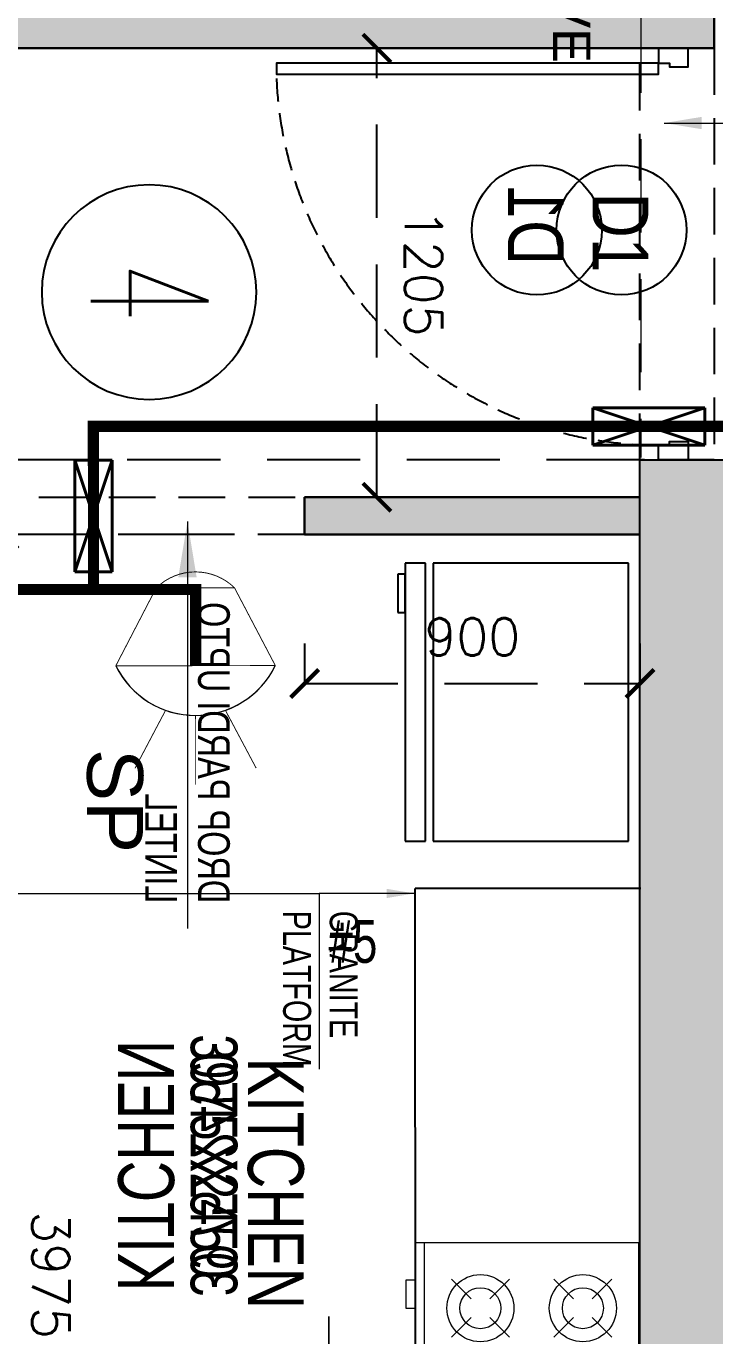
# Model space of a CAD drawing. Header units: millimetres. Extents: x -414464 to 1686, y -90036 to 108605.
# Drawn here: x -114063 to -112215, y -69575 to -66061 of the extents above; entities that cross this region are included whole.
import ezdxf
from ezdxf.enums import TextEntityAlignment as Align

# ---------------------------------------------------------------- set-up
doc = ezdxf.new("R2010")
doc.units = ezdxf.units.MM
doc.header["$LTSCALE"] = 1000
doc.header["$MEASUREMENT"] = 0
for name, pattern in [('$1$AUDIT_D_120904163729-0', [0]), ('$36$HIDDEN', [0.375, 0.25, -0.125]), ('2BHK-A - FRONT$1$AUDIT_D_120904163729-0', [0]), ('2BHK-A - FRONT$1$HIDDEN', [0.375, 0.25, -0.125]), ('AUDIT_D_120904163729-0', [0]), ('T8(T9 IS SIMILAR) - DIMENSION & TEXTING$1$( Hidden )', [0.375, 0.25, -0.125]), ('T8(T9 IS SIMILAR) - DIMENSION & TEXTING$1$AUDIT_D_120904163729-0', [0]), ('T8(T9 IS SIMILAR) - DIMENSION & TEXTING$1$CENTER2', [1.125, 0.75, -0.125, 0.125, -0.125]), ('T8(T9 IS SIMILAR) - DIMENSION & TEXTING$1$HIDDEN', [0.375, 0.25, -0.125]), ('T8(T9 IS SIMILAR)$1$$0$HIDDEN', [0.375, 0.25, -0.125]), ('T8(T9 IS SIMILAR)$1$HIDDEN', [0.375, 0.25, -0.125]), ('T8_PROFILE SECTIONS$0$HIDDEN', [0.375, 0.25, -0.125]), ('T8_PROFILE SECTIONS$0$PHANTOM2', [1.25, 0.625, -0.125, 0.125, -0.125, 0.125, -0.125])]:
    doc.linetypes.add(name, pattern=pattern)
doc.layers.get('0').update_dxf_attribs({"linetype": 'AUDIT_D_120904163729-0'})
for name, color, linetype in [('$0$A-HATCH -160', 251, '$1$AUDIT_D_120904163729-0'), ('$21$A-DIMENSIONS', 2, '$36$HIDDEN'), ('2BHK-A - FRONT$1$A-DOOR-FULL', 2, 'Continuous'), ('2BHK-A - FRONT$1$A-HATCH -160', 251, '2BHK-A - FRONT$1$AUDIT_D_120904163729-0'), ('2BHK-A - FRONT$1$a-KIT FIX', 251, 'Continuous'), ('2BHK-A - FRONT$1$a-window-no', 125, 'Continuous'), ('2BHK-A - FRONT$1$CUT-OUT', 49, 'Continuous'), ('a-rcc', 3, 'Continuous'), ('T8 - TYPICAL FLOOR CORE$1$A-FLAT NOS.', 7, 'Continuous'), ('T8 - TYPICAL FLOOR CORE$1$A-RSP DOOR NO', 4, 'Continuous'), ('T8(T9 IS SIMILAR) - DIMENSION & TEXTING$1$A-DIMENSIONS', 2, 'T8(T9 IS SIMILAR) - DIMENSION & TEXTING$1$HIDDEN'), ('T8(T9 IS SIMILAR) - DIMENSION & TEXTING$1$A-FIRE FIGHTING', 7, 'T8(T9 IS SIMILAR) - DIMENSION & TEXTING$1$AUDIT_D_120904163729-0'), ('T8(T9 IS SIMILAR) - DIMENSION & TEXTING$1$a-window-no', 125, 'Continuous'), ('T8(T9 IS SIMILAR)$1$$6$a-beam 2', 50, 'Continuous'), ('T8(T9 IS SIMILAR)$1$S-BEAM', 20, 'T8(T9 IS SIMILAR)$1$$0$HIDDEN'), ('T8_PROFILE SECTIONS$0$A-PROFILE SECTIONS', 81, 'T8_PROFILE SECTIONS$0$PHANTOM2'), ('T8_REFUGE COLUMNS$1$A-RCC COLS', 3, 'Continuous'), ('T8_TYPICAL COLUMNS$1$A-RCC COLS', 3, 'Continuous')]:
    doc.layers.add(name, color=color, linetype=linetype)
for name, color, linetype, lineweight in [('2BHK-A - FRONT$1$a-Text', 4, 'Continuous', 0), ('2BHK-A - FRONT$1$a-TEXT -R SIZE', 4, 'Continuous', 0), ('2BHK-A - FRONT$1$a-TOI-fixtures', 251, 'Continuous', 0), ('2BHK-A - FRONT$1$A-WALL- 160', 6, 'Continuous', 30), ('2BHK-A - FRONT$1$R0-18-10-2014-T1-1st Podium Floor Plan$0$Text', 2, 'Continuous', 0), ('T8(T9 IS SIMILAR) - DIMENSION & TEXTING$1$a-Text', 4, 'Continuous', 0), ('T8(T9 IS SIMILAR) - DIMENSION & TEXTING$1$a-TEXT -R SIZE', 4, 'Continuous', 0), ('T8(T9 IS SIMILAR) - DIMENSION & TEXTING$1$R0-18-10-2014-T1-1st Podium Floor Plan$0$Text', 2, 'Continuous', 0), ('T8(T9 IS SIMILAR) - DIMENSION & TEXTING$1$U-IPD-WS-FIRE', 1, 'Continuous', 40), ('T8(T9 IS SIMILAR) - DIMENSION & TEXTING$1$U-IPD-WS-SP', 1, 'Continuous', 5), ('T8(T9 IS SIMILAR) - DIMENSION & TEXTING$1$U-IPD-WS-TEXT', 7, 'Continuous', 0), ('T8(T9 IS SIMILAR)$1$D&W', 8, 'Continuous', 25), ('T8(T9 IS SIMILAR)$1$SCPL BEAM', 191, 'T8(T9 IS SIMILAR)$1$$0$HIDDEN', 13)]:
    doc.layers.add(name, color=color, linetype=linetype, lineweight=lineweight)
doc.layers.add('T8(T9 IS SIMILAR) - DIMENSION & TEXTING$1$U-IPD-SP-SLEV-100', color=7, linetype='T8(T9 IS SIMILAR) - DIMENSION & TEXTING$1$CENTER2', lineweight=40, true_color=0xdc3709)
doc.layers.add('T8_REFUGE COLUMNS$1$COL-HATCH', color=7, linetype='Continuous', lineweight=25, true_color=0xa3a3a3)
doc.styles.add('2BHK-A - FRONT$1$ARIAL ARROW', font='swisscl.ttf')
doc.styles.add('2BHK-A - FRONT$1$LODHA STANDERD', font='sanss___.ttf')
doc.styles.add('2BHK-A - FRONT$1$Tahoma', font='tahoma.ttf')
doc.styles.add('T8 - TYPICAL FLOOR CORE$1$DIM150', font='SIMPLEX.shx', dxfattribs={"width": 0.6})
doc.styles.add('T8(T9 IS SIMILAR) - DIMENSION & TEXTING$1$arial', font='sanss___.ttf')
doc.styles.add('T8(T9 IS SIMILAR) - DIMENSION & TEXTING$1$ARIAL ARROW', font='swisscl.ttf')
doc.styles.add('T8(T9 IS SIMILAR) - DIMENSION & TEXTING$1$LODHA STANDERD', font='sanss___.ttf')
doc.styles.add('T8(T9 IS SIMILAR) - DIMENSION & TEXTING$1$Romans 1', font='romans.shx', dxfattribs={"height": 100})
doc.styles.add('T8(T9 IS SIMILAR) - DIMENSION & TEXTING$1$Tahoma', font='tahoma.ttf')
doc.dimstyles.new('2BHK-A - FRONT$1$SAMATA STD', dxfattribs={"dimtxt": 100, "dimasz": 50, "dimexe": 50, "dimexo": 50, "dimgap": 10, "dimtad": 0, "dimdec": 0, "dimrnd": 5, "dimzin": 0, "dimdsep": 46, "dimtxsty": '2BHK-A - FRONT$1$Tahoma', "dimblk": '2BHK-A - FRONT$1$_Origin2', "dimcen": -50, "dimdle": 50, "dimclrd": 7, "dimclre": 7, "dimclrt": 7, "dimadec": 0, "dimazin": 0, "dimtfac": 1, "dimtdec": 0, "dimtmove": 1, "dimatfit": 3, "dimfxl": 150, "dimtfill": 1, "dimtolj": 1, "dimtzin": 0, "dimlwd": -1, "dimlwe": -1, "dimarcsym": 0})
doc.dimstyles.new('T8(T9 IS SIMILAR) - DIMENSION & TEXTING$1$ALPINE S', dxfattribs={"dimscale": 0, "dimtxt": 100, "dimasz": 75, "dimexe": 0, "dimexo": 0, "dimgap": 75, "dimtad": 1, "dimdec": 0, "dimzin": 0, "dimdsep": 46, "dimtxsty": 'T8(T9 IS SIMILAR) - DIMENSION & TEXTING$1$Romans 1', "dimblk": 'T8(T9 IS SIMILAR) - DIMENSION & TEXTING$1$_ArchTick', "dimcen": 0.09, "dimclrd": 256, "dimclre": 256, "dimclrt": 7, "dimadec": 0, "dimazin": 0, "dimtfac": 1, "dimtdec": 0, "dimtofl": 0, "dimtmove": 1, "dimatfit": 0, "dimldrblk": 'T8(T9 IS SIMILAR) - DIMENSION & TEXTING$1$_Open90', "dimfxl": 1, "dimtolj": 1, "dimtzin": 0, "dimarcsym": 0})
doc.dimstyles.new('T8(T9 IS SIMILAR) - DIMENSION & TEXTING$1$SAMATA STD', dxfattribs={"dimtxt": 100, "dimasz": 50, "dimexe": 50, "dimexo": 50, "dimgap": 10, "dimtad": 0, "dimdec": 0, "dimrnd": 5, "dimzin": 0, "dimdsep": 46, "dimtxsty": 'T8(T9 IS SIMILAR) - DIMENSION & TEXTING$1$Tahoma', "dimblk": 'T8(T9 IS SIMILAR) - DIMENSION & TEXTING$1$_Origin2', "dimcen": -50, "dimdle": 50, "dimclrd": 7, "dimclre": 7, "dimclrt": 7, "dimadec": 0, "dimazin": 0, "dimtfac": 1, "dimtdec": 0, "dimtmove": 1, "dimatfit": 3, "dimfxl": 150, "dimtfill": 1, "dimtolj": 1, "dimtzin": 0, "dimlwd": -1, "dimlwe": -1, "dimarcsym": 0})

# ---------------------------------------------------------------- blocks, each defined once
blk = doc.blocks.new('T8_REFUGE COLUMNS')
at = {"layer": 'T8_REFUGE COLUMNS$1$COL-HATCH', "linetype": 'ByBlock'}
h = blk.add_hatch(color=256, dxfattribs=at)
h.dxf.hatch_style = 1
h.paths.add_polyline_path([(1212742.1, -5719224.9), (1207452.1, -5719224.9), (1207452.1, -5718974.9), (1212742.1, -5718974.9)])
at = {"layer": 'T8_REFUGE COLUMNS$1$A-RCC COLS', "linetype": 'ByBlock'}
blk.add_lwpolyline([(1212742.1, -5719224.9), (1207452.1, -5719224.9), (1207452.1, -5718974.9), (1212742.1, -5718974.9)], close=True, dxfattribs=at)
blk = doc.blocks.new('T8_TYPICAL COLUMNS')
at = {"layer": 'T8_TYPICAL COLUMNS$1$A-RCC COLS', "linetype": 'ByBlock'}
blk.add_blockref('T8_REFUGE COLUMNS', (0, 0), dxfattribs=at)
blk = doc.blocks.new('*U2795')
for points in [[(-40, 0), (0, 0), (0, 30), (10, 30), (10, 80), (-40, 80)], [(1065, 0), (1025, 0), (1025, 30), (1015, 30), (1015, 80), (1065, 80)], [(0, 0), (0, -1025), (30, -1025), (30, 0)]]:
    blk.add_lwpolyline(points, close=True)
at = {"color": 0, "linetype": 'ByBlock', "ltscale": 0.25}
blk.add_arc((-1.5, 0.6), 1026.5, 272.373, 359.9653, dxfattribs=at)
blk = doc.blocks.new('2BHK-A - FRONT$1$WINDOW TAG')
at = {"layer": '2BHK-A - FRONT$1$a-window-no'}
blk.add_circle((0, 0), 174.1, dxfattribs=at)
at = {"layer": '2BHK-A - FRONT$1$a-window-no', "style": '2BHK-A - FRONT$1$LODHA STANDERD'}
blk.add_attdef('WINDOW', text='', height=150, dxfattribs=at).set_placement((11.3, 2.8), align=Align.MIDDLE_CENTER)
blk = doc.blocks.new('2BHK-A - FRONT$1$RANGE-flat-1')
at = {"layer": '2BHK-A - FRONT$1$a-TOI-fixtures'}
for p, q in [((-575, -600), (-575, 0)), ((-600, -100), (-625, -100)), ((-625, -100), (-625, -175)), ((-450, -150), (-502.8, -97.2)), ((-400, -150), (-347.2, -97.2)), ((-175, -150), (-227.8, -97.2)), ((-125, -150), (-72.2, -97.2)), ((-625, -175), (-600, -175)), ((-450, -200), (-502.8, -252.8)), ((-400, -200), (-347.2, -252.8)), ((-175, -200), (-227.8, -252.8)), ((-125, -200), (-72.2, -252.8)), ((-450, -400), (-502.8, -347.2)), ((-400, -400), (-347.2, -347.2)), ((-175, -400), (-227.8, -347.2)), ((-125, -400), (-72.2, -347.2)), ((-625, -425), (-600, -425)), ((-625, -500), (-625, -425)), ((-450, -450), (-502.8, -502.8)), ((-400, -450), (-347.2, -502.8)), ((-175, -450), (-227.8, -502.8)), ((-125, -450), (-72.2, -502.8)), ((-600, -500), (-625, -500))]:
    blk.add_line(p, q, dxfattribs=at)
blk.add_lwpolyline([(-600, -600), (0, -600), (0, 0), (-600, 0)], close=True, dxfattribs=at)
for centre, radius in [((-425, -175), 90), ((-150, -175), 90), ((-425, -175), 55), ((-150, -175), 55), ((-425, -425), 90), ((-150, -425), 90), ((-425, -425), 55), ((-150, -425), 55)]:
    blk.add_circle(centre, radius, dxfattribs=at)
blk = doc.blocks.new('2BHK-A - FRONT$1$_Origin2')
at = {"color": 0, "linetype": 'ByBlock', "lineweight": -2}
blk.add_line((-0.5, 0), (-1, 0), dxfattribs=at)
for radius in [0.5, 0.25]:
    blk.add_circle((0, 0), radius, dxfattribs=at)
blk = doc.blocks.new('T8 - TYPICAL FLOOR CORE$1$Door-Tag')
at = {"layer": 'T8 - TYPICAL FLOOR CORE$1$A-RSP DOOR NO'}
blk.add_circle((0, 0.0009), 0.16, dxfattribs=at)
at = {"layer": 'T8 - TYPICAL FLOOR CORE$1$A-RSP DOOR NO', "style": 'T8 - TYPICAL FLOOR CORE$1$DIM150', "width": 0.6}
blk.add_attdef('DOOR-NO', text='', height=0.16, dxfattribs=at).set_placement((258.6178, 64.0008), align=Align.MIDDLE_CENTER)
blk = doc.blocks.new('T8 - TYPICAL FLOOR CORE')
at = {"layer": 'T8 - TYPICAL FLOOR CORE$1$A-FLAT NOS.'}
ref = blk.add_blockref('T8 - TYPICAL FLOOR CORE$1$Door-Tag', (1207001.9, -5720540.1), dxfattribs=dict(at, xscale=-1800, yscale=1800, zscale=1800, rotation=180))
ref.add_attrib('DOOR-NO', '4', dxfattribs={"layer": 'T8 - TYPICAL FLOOR CORE$1$A-RSP DOOR NO', "height": 315, "style": 'T8 - TYPICAL FLOOR CORE$1$DIM150', "width": 0.6}).set_placement((1207001.9, -5720540.1), align=Align.MIDDLE_CENTER)
blk = doc.blocks.new('T8(T9 IS SIMILAR) - DIMENSION & TEXTING$1$WINDOW TAG')
at = {"layer": 'T8(T9 IS SIMILAR) - DIMENSION & TEXTING$1$a-window-no'}
blk.add_circle((0, 0), 174.1, dxfattribs=at)
at = {"layer": 'T8(T9 IS SIMILAR) - DIMENSION & TEXTING$1$a-window-no', "style": 'T8(T9 IS SIMILAR) - DIMENSION & TEXTING$1$LODHA STANDERD'}
blk.add_attdef('WINDOW', text='', height=150, dxfattribs=at).set_placement((11.3, 2.8), align=Align.MIDDLE_CENTER)
blk = doc.blocks.new('T8(T9 IS SIMILAR) - DIMENSION & TEXTING$1$_ArchTick')
at = {"color": 0, "linetype": 'ByBlock', "const_width": 0.15}
blk.add_lwpolyline([(-0.5, -0.5), (0.5, 0.5)], dxfattribs=at)
blk = doc.blocks.new('*D1586')
at = {"layer": 'T8(T9 IS SIMILAR) - DIMENSION & TEXTING$1$A-DIMENSIONS', "linetype": 'T8(T9 IS SIMILAR) - DIMENSION & TEXTING$1$HIDDEN', "lineweight": -2, "transparency": 16777216}
for p, q in [((1206347.3, -5719999.3), (1206347.3, -5719930.4)), ((1207552.3, -5719999.3), (1207552.3, -5719930.4))]:
    blk.add_line(p, q, dxfattribs=at)
at = {"layer": 'T8(T9 IS SIMILAR) - DIMENSION & TEXTING$1$A-DIMENSIONS', "lineweight": -2, "transparency": 16777216}
blk.add_line((1207552.3, -5719930.4), (1206347.3, -5719930.4), dxfattribs=at)
at = {"layer": 'T8(T9 IS SIMILAR) - DIMENSION & TEXTING$1$A-DIMENSIONS', "linetype": 'ByBlock', "lineweight": -2, "transparency": 16777216, "xscale": 75, "yscale": 75, "zscale": 75, "rotation": 180}
blk.add_blockref('T8(T9 IS SIMILAR) - DIMENSION & TEXTING$1$_ArchTick', (1206347.3, -5719930.4), dxfattribs=at)
at = {"layer": 'T8(T9 IS SIMILAR) - DIMENSION & TEXTING$1$A-DIMENSIONS', "linetype": 'ByBlock', "lineweight": -2, "transparency": 16777216, "xscale": 75, "yscale": 75, "zscale": 75}
blk.add_blockref('T8(T9 IS SIMILAR) - DIMENSION & TEXTING$1$_ArchTick', (1207552.3, -5719930.4), dxfattribs=at)
at = {"layer": 'T8(T9 IS SIMILAR) - DIMENSION & TEXTING$1$A-DIMENSIONS', "color": 7, "linetype": 'ByBlock', "transparency": 16777216, "insert": (1206949.8, -5719805.4), "char_height": 100, "attachment_point": 5, "style": 'T8(T9 IS SIMILAR) - DIMENSION & TEXTING$1$Romans 1'}
blk.add_mtext('\\A1;1205', dxfattribs=at)
blk = doc.blocks.new('T8(T9 IS SIMILAR) - DIMENSION & TEXTING$1$_Open90')
at = {"color": 0, "linetype": 'ByBlock', "lineweight": -2}
for p, q in [((-0.5, 0.5), (0, 0)), ((0, 0), (-1, 0)), ((0, 0), (-0.5, -0.5))]:
    blk.add_line(p, q, dxfattribs=at)
blk = doc.blocks.new('*D1587')
at = {"layer": 'T8(T9 IS SIMILAR) - DIMENSION & TEXTING$1$A-DIMENSIONS', "linetype": 'T8(T9 IS SIMILAR) - DIMENSION & TEXTING$1$HIDDEN', "lineweight": -2, "transparency": 16777216}
for p, q in [((1207944.3, -5719224.4), (1208052, -5719224.4)), ((1207944.3, -5720124.3), (1208052, -5720124.3))]:
    blk.add_line(p, q, dxfattribs=at)
at = {"layer": 'T8(T9 IS SIMILAR) - DIMENSION & TEXTING$1$A-DIMENSIONS', "lineweight": -2, "transparency": 16777216}
blk.add_line((1208052, -5720124.3), (1208052, -5719224.4), dxfattribs=at)
at = {"layer": 'T8(T9 IS SIMILAR) - DIMENSION & TEXTING$1$A-DIMENSIONS', "linetype": 'ByBlock', "lineweight": -2, "transparency": 16777216, "xscale": 75, "yscale": 75, "zscale": 75}
for p, rotation in [((1208052, -5719224.4), 90), ((1208052, -5720124.3), 270)]:
    blk.add_blockref('T8(T9 IS SIMILAR) - DIMENSION & TEXTING$1$_ArchTick', p, dxfattribs=dict(at, rotation=rotation))
at = {"layer": 'T8(T9 IS SIMILAR) - DIMENSION & TEXTING$1$A-DIMENSIONS', "color": 7, "linetype": 'ByBlock', "transparency": 16777216, "insert": (1207927, -5719674.4), "char_height": 100, "attachment_point": 5, "rotation": 90, "style": 'T8(T9 IS SIMILAR) - DIMENSION & TEXTING$1$Romans 1'}
blk.add_mtext('\\A1;900', dxfattribs=at)
blk = doc.blocks.new('*D1589')
at = {"layer": 'T8(T9 IS SIMILAR) - DIMENSION & TEXTING$1$A-DIMENSIONS', "linetype": 'T8(T9 IS SIMILAR) - DIMENSION & TEXTING$1$HIDDEN', "lineweight": -2, "transparency": 16777216}
for p, q in [((1207652.3, -5721104.1), (1207652.3, -5720930.6)), ((1211627.3, -5721104.1), (1211627.3, -5720930.6))]:
    blk.add_line(p, q, dxfattribs=at)
at = {"layer": 'T8(T9 IS SIMILAR) - DIMENSION & TEXTING$1$A-DIMENSIONS', "lineweight": -2, "transparency": 16777216}
blk.add_line((1211627.3, -5720930.6), (1207652.3, -5720930.6), dxfattribs=at)
at = {"layer": 'T8(T9 IS SIMILAR) - DIMENSION & TEXTING$1$A-DIMENSIONS', "linetype": 'ByBlock', "lineweight": -2, "transparency": 16777216, "xscale": 75, "yscale": 75, "zscale": 75, "rotation": 180}
blk.add_blockref('T8(T9 IS SIMILAR) - DIMENSION & TEXTING$1$_ArchTick', (1207652.3, -5720930.6), dxfattribs=at)
at = {"layer": 'T8(T9 IS SIMILAR) - DIMENSION & TEXTING$1$A-DIMENSIONS', "linetype": 'ByBlock', "lineweight": -2, "transparency": 16777216, "xscale": 75, "yscale": 75, "zscale": 75}
blk.add_blockref('T8(T9 IS SIMILAR) - DIMENSION & TEXTING$1$_ArchTick', (1211627.3, -5720930.6), dxfattribs=at)
at = {"layer": 'T8(T9 IS SIMILAR) - DIMENSION & TEXTING$1$A-DIMENSIONS', "color": 7, "linetype": 'ByBlock', "transparency": 16777216, "insert": (1209639.8, -5720805.6), "char_height": 100, "attachment_point": 5, "style": 'T8(T9 IS SIMILAR) - DIMENSION & TEXTING$1$Romans 1'}
blk.add_mtext('\\A1;3975', dxfattribs=at)
blk = doc.blocks.new('T8(T9 IS SIMILAR) - DIMENSION & TEXTING$1$SIDE SPRINKLER')
at = {"layer": 'T8(T9 IS SIMILAR) - DIMENSION & TEXTING$1$U-IPD-WS-SP', "const_width": 3, "elevation": 0}
for points in [[(-6847.2, -87791.6), (-7102.7, -87925.5)], [(-6700.4, -87955.9), (-6510.2, -87854.9)], [(-6683.5, -88053.8), (-6456.1, -88053.8)], [(-6700.2, -88152.7), (-6509.9, -88253.3)], [(-6847.2, -88315.9), (-7102.7, -88183.1)]]:
    blk.add_lwpolyline(points, dxfattribs=at)
for points in [[(-6847.2, -87791.6, 0.000405), (-6846.7, -88316.2, 0.623274), (-6846.7, -87792.3, 0.617961)], [(-7102.7, -87925.2, 0.001274), (-7102.7, -88183.1, -0.409371), (-7102.7, -87925.2, -0.617961)]]:
    blk.add_lwpolyline(points, format="xyb", dxfattribs=at)
at = {"layer": 'T8(T9 IS SIMILAR) - DIMENSION & TEXTING$1$U-IPD-WS-SP'}
for centre, start, end in [((-6975.2, -88053.8), 296.0387, 63.9613), ((-6975.2, -88053.8), 0, 63.9613), ((-6975.2, -88054.2), 296.1316, 0.0929)]:
    blk.add_arc(centre, 291.8, start, end, dxfattribs=at)
blk = doc.blocks.new('T8(T9 IS SIMILAR) - DIMENSION & TEXTING$1$A$C7A147FD6')
at = {"layer": 'T8(T9 IS SIMILAR) - DIMENSION & TEXTING$1$U-IPD-SP-SLEV-100', "ltscale": 0.5, "elevation": -0.6}
for points in [[(-139.7, -3676.7), (-139.7, -3976.7), (-39.7, -3976.7), (-39.7, -3676.7), (-139.7, -3676.7), (-39.7, -3976.7), (-139.7, -3976.7), (-39.7, -3676.7)], [(300.2, -5267.1), (0.2, -5267.1), (0.2, -5367.1), (300.2, -5367.1), (300.2, -5267.1), (0.2, -5367.1), (0.2, -5267.1), (300.2, -5367.1)]]:
    blk.add_lwpolyline(points, dxfattribs=at)
at = {"layer": 'T8(T9 IS SIMILAR) - DIMENSION & TEXTING$1$U-IPD-WS-FIRE', "color": 223, "linetype": 'T8(T9 IS SIMILAR) - DIMENSION & TEXTING$1$( Hidden )', "ltscale": 2, "true_color": 0xbd59b9, "const_width": 30}
for points, elevation in [([(-2270, -3502.5), (-90.5, -3502.5), (-90.4, -5317.1), (347.4, -5317), (347.5, -6277.1), (3874.3, -6276.8), (3870.6, -9339), (5673.5, -9338.8), (5673.6, -11094.1), (5502.9, -11095.8)], -0.6), ([(551.3, -5042.9), (347.4, -5042.9), (347.4, -5317)], 0)]:
    blk.add_lwpolyline(points, dxfattribs=dict(at, elevation=elevation))
at = {"layer": 'T8(T9 IS SIMILAR) - DIMENSION & TEXTING$1$U-IPD-WS-FIRE', "xscale": 0.8162240268536692, "yscale": 0.8162240268536692, "zscale": 0.8162240268536692, "rotation": 0.04761129753507558}
blk.add_blockref('T8(T9 IS SIMILAR) - DIMENSION & TEXTING$1$SIDE SPRINKLER', (6081, 66833.3, 0), dxfattribs=at)
at = {"layer": 'T8(T9 IS SIMILAR) - DIMENSION & TEXTING$1$U-IPD-WS-TEXT', "attachment_point": 1, "rotation": 359.9999, "style": 'T8(T9 IS SIMILAR) - DIMENSION & TEXTING$1$arial'}
for s, width, insert, char_height in [('100MM%%C SLEEVE', 1876.047, (-2222.2, -3983.7, -1.6), 100), ('SP', 0.382, (775.4, -5184, -0.7), 150)]:
    blk.add_mtext_dynamic_manual_height_columns(s, width=width, gutter_width=0.75, heights=[0], dxfattribs=dict(at, insert=insert, char_height=char_height))
blk = doc.blocks.new('T8(T9 IS SIMILAR) - DIMENSION & TEXTING$1$_Origin2')
at = {"color": 0, "linetype": 'ByBlock', "lineweight": -2}
blk.add_line((-0.5, 0), (-1, 0), dxfattribs=at)
for radius in [0.5, 0.25]:
    blk.add_circle((0, 0), radius, dxfattribs=at)
blk = doc.blocks.new('T8_PROFILE SECTIONS$0$MH')
at = {"layer": 'T8_PROFILE SECTIONS$0$A-PROFILE SECTIONS', "linetype": 'T8_PROFILE SECTIONS$0$HIDDEN', "ltscale": 2}
h = blk.add_hatch(color=256, dxfattribs=at)
h.dxf.hatch_style = 1
h.paths.add_polyline_path([(1140339.1, -5697424.8), (1140519.9, -5697528.1), (1140339.1, -5697631.3)])
at = {"layer": 'T8_PROFILE SECTIONS$0$A-PROFILE SECTIONS', "linetype": 'T8_PROFILE SECTIONS$0$HIDDEN', "ltscale": 2, "const_width": 5}
blk.add_lwpolyline([(1140339.1, -5697424.8), (1140339.1, -5697424.8), (1140519.9, -5697528.1), (1140339.1, -5697631.3)], close=True, dxfattribs=at)
blk.add_lwpolyline([(1140339.1, -5697424.8), (1140339.1, -5700565.7)], dxfattribs=at)
blk = doc.blocks.new('PROFILE SECTION LINE T9')
at = {"layer": 'T8_PROFILE SECTIONS$0$A-PROFILE SECTIONS', "linetype": 'ByBlock', "xscale": -1, "rotation": 270}
blk.add_blockref('T8_PROFILE SECTIONS$0$MH', (5724597.5, -1148782.9, 0), dxfattribs=at)
blk = doc.blocks.new('2BHK-A - FRONT')
at = {"layer": '2BHK-A - FRONT$1$A-HATCH -160', "linetype": 'ByBlock'}
h = blk.add_hatch(dxfattribs=at)
h.set_pattern_fill('HEX', color=256, scale=150)
h.set_pattern_definition([(0, (0, -0.548), (0, 32.47595264), [18.75, -37.5]), (120, (0, -0.548), (-28.125, -16.23797632), [18.75, -37.5]), (60, (18.75, -0.548), (-28.125, 16.23797632), [18.75, -37.5])])
edge = h.paths.add_edge_path()
edge.add_line((1151704.5, -5719064.6), (1151704.5, -5727449.6))
edge.add_line((1151704.5, -5727449.6), (1151854.5, -5727449.6))
edge.add_line((1151854.5, -5727449.6), (1151854.5, -5719024.6))
edge.add_line((1151854.5, -5719024.6), (1151704.5, -5719024.6))
h = blk.add_hatch(dxfattribs=at)
h.set_pattern_fill('ZIGZAG', color=256, scale=250)
h.set_pattern_definition([(0, (0, 0), (31.25, 31.25), [31.25, -31.25]), (90, (31.25, 0), (-31.25, 31.25), [31.25, -31.25])])
h.paths.add_polyline_path([(1142149.5, -5723474.6), (1143849.6, -5723474.6), (1143849.6, -5723374.6), (1142149.5, -5723374.6)])
h.paths.add_polyline_path([(1144889.5, -5724474.6), (1144889.5, -5724574.6), (1147099.5, -5724574.6), (1147099.5, -5724474.6), (1145949.5, -5724474.2), (1145949.5, -5724374.2), (1145849.5, -5724374.2), (1145849.5, -5724474.6)])
h.paths.add_polyline_path([(1145949.5, -5723374.2), (1146849.2, -5723374.2), (1146849.2, -5723474.2), (1145949.5, -5723474.2)])
h.paths.add_polyline_path([(1147599.2, -5723474.2), (1148199.2, -5723474.2), (1148199.2, -5723374.2), (1147599.2, -5723374.2)])
h.paths.add_polyline_path([(1150399.5, -5721024.5), (1150499.5, -5721024.5), (1150499.5, -5721774.2), (1150399.5, -5721774.2)])
h.paths.add_polyline_path([(1150399.5, -5720124.5), (1150499.5, -5720124.5), (1150499.5, -5719224.6), (1150399.5, -5719224.6)])
h.paths.add_polyline_path([(1145549.4, -5721674.6), (1145649.4, -5721674.6), (1145649.4, -5721174.6), (1145649.4, -5721174.6), (1145649.4, -5721073.7), (1145549.4, -5721073.9)])
h.paths.add_polyline_path([(1148199.5, -5728684.2), (1148934.5, -5728684.2), (1148934.5, -5728584.2), (1148199.5, -5728584.2)])
h.paths.add_polyline_path([(1148449.5, -5721774.6), (1148849.5, -5721774.6), (1148849.5, -5721674.6), (1148449.5, -5721674.6)])
h.paths.add_polyline_path([(1150149.5, -5721674.6), (1150399.5, -5721674.6), (1150399.5, -5721774.6), (1150149.5, -5721774.6)])
h = blk.add_hatch(dxfattribs=at)
h.set_pattern_fill('ANSI32', color=256, scale=150)
h.set_pattern_definition([(45, (0, -0.55), (-39.77475644, 39.77475644), []), (45, (26.517, -0.55), (-39.77475644, 39.77475644), [])])
h.paths.add_polyline_path([(1145269.9, -5728524.2), (1145269.9, -5728684.2), (1144639.8, -5728684.2), (1144639.8, -5726829.5), (1144799.8, -5726829.5), (1144799.8, -5728524.2)])
h.paths.add_polyline_path([(1148934.5, -5727449.8), (1148934.5, -5727609.8), (1147999.5, -5727609.8), (1147999.5, -5727009.5), (1148159.5, -5727009.5), (1148159.5, -5727449.8)])
h.paths.add_polyline_path([(1147999.5, -5728684.2), (1147999.5, -5728524.2), (1147369.9, -5728524.2), (1147369.9, -5728684.2)])
edge = h.paths.add_edge_path()
edge.add_line((1151334.5, -5727449.8), (1151779.5, -5727449.8))
edge.add_line((1151779.5, -5727449.8), (1151779.5, -5727609.8))
edge.add_line((1151704.5, -5727609.8), (1151334.5, -5727609.8))
edge.add_line((1151334.5, -5727609.8), (1151334.5, -5727449.8))
h.paths.add_polyline_path([(1146264.5, -5719573.8), (1146424.5, -5719573.8), (1146424.5, -5719224.6), (1146264.5, -5719224.6)])
h.paths.add_polyline_path([(1145549.4, -5721834.4), (1145788.9, -5721834.4), (1145790, -5721674.6), (1145549.4, -5721674.6)])
h.paths.add_polyline_path([(1145949.5, -5721924.2), (1145949.5, -5722524.6), (1145789.5, -5722524.6), (1145789.5, -5721924.2)])
h.paths.add_polyline_path([(1144599.5, -5721924.6), (1144759.5, -5721924.6), (1144762, -5722524.6), (1144602, -5722524.6)])
h.paths.add_polyline_path([(1144599.5, -5723474.6), (1144599.5, -5723174.6), (1144759.5, -5723174.6), (1144759.5, -5723314.6), (1145789.5, -5723314.6), (1145789.5, -5723174.6), (1145949.5, -5723174.6), (1145949.5, -5723474.2)])
at = {"layer": '2BHK-A - FRONT$1$a-KIT FIX', "color": 1}
for p in [(1149449.5, -5719222), (1146424.5, -5719825.8)]:
    blk.add_line(p, (1149449.5, -5719827), dxfattribs=at)
at = {"layer": '2BHK-A - FRONT$1$a-KIT FIX'}
for p, q in [((1149576.3, -5719254.9), (1150322.2, -5719254.9)), ((1149576.3, -5719779.4), (1149576.3, -5719254.9)), ((1150322.2, -5719254.9), (1150322.2, -5719779.4)), ((1150322.2, -5719779.4), (1149576.3, -5719779.4)), ((1149576.3, -5719854.3), (1149576.3, -5719799.3)), ((1149576.3, -5719799.3), (1150322.2, -5719799.3)), ((1150322.2, -5719799.3), (1150322.2, -5719854.3)), ((1150322.2, -5719854.3), (1149576.3, -5719854.3)), ((1150190.1, -5719854.3), (1150293.5, -5719854.3)), ((1150190.1, -5719874), (1150190.1, -5719854.3)), ((1150293.5, -5719874), (1150190.1, -5719874)), ((1150293.5, -5719854.3), (1150293.5, -5719874))]:
    blk.add_line(p, q, dxfattribs=at)
at = {"layer": '2BHK-A - FRONT$1$A-WALL- 160', "linetype": 'ByBlock'}
for p, q in [((1151704.5, -5727449.6), (1151704.5, -5719024.6)), ((1151704.5, -5719024.6), (1151854.5, -5719024.6)), ((1151854.5, -5727609.6), (1151854.5, -5719024.6)), ((1150399.5, -5719224.6), (1150399.5, -5720124.5)), ((1150499.5, -5719224.6), (1150499.5, -5720124.5)), ((1150399.5, -5720124.5), (1150499.5, -5720124.5))]:
    blk.add_line(p, q, dxfattribs=at)
at = {"layer": '2BHK-A - FRONT$1$CUT-OUT', "linetype": '2BHK-A - FRONT$1$HIDDEN', "ltscale": 0.5}
for points in [[(1150599.7, -5719024.5), (1150599.7, -5719224.5), (1151704.5, -5719224.5), (1151704.5, -5719024.5)], [(1150499.5, -5720124.5), (1150399.5, -5720124.5), (1150399.5, -5721024.5), (1150499.5, -5721024.5)]]:
    blk.add_lwpolyline(points, close=True, dxfattribs=at)
at = {"layer": '2BHK-A - FRONT$1$A-DOOR-FULL', "linetype": '2BHK-A - FRONT$1$HIDDEN', "xscale": -1}
blk.add_blockref('*U2795', (1151664.5, -5719174.5), dxfattribs=at)
at = {"layer": '2BHK-A - FRONT$1$a-KIT FIX', "extrusion": (0, 0, -1), "zscale": -1, "rotation": 90}
blk.add_blockref('2BHK-A - FRONT$1$RANGE-flat-1', (-1148498.5, -5719227.3), dxfattribs=at)
at = {"layer": '2BHK-A - FRONT$1$a-window-no'}
ref = blk.add_blockref('2BHK-A - FRONT$1$WINDOW TAG', (1151216.5, -5719500.7), dxfattribs=dict(at, xscale=-1, rotation=180))
ref.add_attrib('WINDOW', 'D1', dxfattribs={"height": 150, "style": '2BHK-A - FRONT$1$LODHA STANDERD', "width": 0.8}).set_placement((1151229.2, -5719503.5), align=Align.MIDDLE_CENTER)
at = {"layer": '2BHK-A - FRONT$1$a-Text', "style": '2BHK-A - FRONT$1$ARIAL ARROW'}
blk.add_text('KITCHEN', height=150, dxfattribs=at).set_placement((1148368.8, -5720624.3))
at = {"layer": '2BHK-A - FRONT$1$a-TEXT -R SIZE', "color": 2, "style": '2BHK-A - FRONT$1$ARIAL ARROW'}
blk.add_text('3975X2450', height=125, dxfattribs=at).set_placement((1148354.2, -5720429.6))
at = {"layer": '2BHK-A - FRONT$1$R0-18-10-2014-T1-1st Podium Floor Plan$0$Text', "insert": (1149410, -5720324.9), "char_height": 85, "width": 912.523, "attachment_point": 1, "style": '2BHK-A - FRONT$1$ARIAL ARROW'}
blk.add_mtext('DROP PARDI UPTO LINTEL', dxfattribs=at)
at = {"layer": '2BHK-A - FRONT$1$R0-18-10-2014-T1-1st Podium Floor Plan$0$Text'}
blk.add_leader([(1150434.5, -5720438.3), (1150023.4, -5720438.3), (1149342, -5720438.3)], dimstyle='2BHK-A - FRONT$1$SAMATA STD', override={"dimscale": 1, "dimasz": 150, "dimclrd": 2, "dimfxlon": 1, "dimarcsym": 1}, dxfattribs=at)
blk = doc.blocks.new('T8(T9 IS SIMILAR) - DIMENSION & TEXTING')
at = {"layer": 'T8(T9 IS SIMILAR) - DIMENSION & TEXTING$1$A-FIRE FIGHTING', "linetype": 'ByBlock'}
blk.add_blockref('T8(T9 IS SIMILAR) - DIMENSION & TEXTING$1$A$C7A147FD6', (1207452.3, -5715374), dxfattribs=at)
at = {"layer": 'T8(T9 IS SIMILAR) - DIMENSION & TEXTING$1$a-window-no'}
ref = blk.add_blockref('T8(T9 IS SIMILAR) - DIMENSION & TEXTING$1$WINDOW TAG', (1206835.2, -5719274.1), dxfattribs=dict(at, rotation=180))
ref.add_attrib('WINDOW', 'D1', dxfattribs={"height": 150, "style": 'T8(T9 IS SIMILAR) - DIMENSION & TEXTING$1$LODHA STANDERD', "width": 0.8}).set_placement((1206842.1, -5719276.8), align=Align.MIDDLE_CENTER)
at = {"layer": 'T8(T9 IS SIMILAR) - DIMENSION & TEXTING$1$a-Text', "style": 'T8(T9 IS SIMILAR) - DIMENSION & TEXTING$1$ARIAL ARROW'}
blk.add_text('KITCHEN', height=150, dxfattribs=at).set_placement((1209056.2, -5720276.7))
at = {"layer": 'T8(T9 IS SIMILAR) - DIMENSION & TEXTING$1$a-TEXT -R SIZE', "color": 2, "style": 'T8(T9 IS SIMILAR) - DIMENSION & TEXTING$1$ARIAL ARROW'}
blk.add_text('3975X2450', height=125, dxfattribs=at).set_placement((1208993.3, -5720429.8))
at = {"layer": 'T8(T9 IS SIMILAR) - DIMENSION & TEXTING$1$R0-18-10-2014-T1-1st Podium Floor Plan$0$Text', "insert": (1208686.8, -5719929.1, 0), "char_height": 114.75, "width": 1702.876, "attachment_point": 3, "rotation": 90, "style": 'T8(T9 IS SIMILAR) - DIMENSION & TEXTING$1$ARIAL ARROW'}
blk.add_mtext('#5 ', dxfattribs=at)
at = {"layer": 'T8(T9 IS SIMILAR) - DIMENSION & TEXTING$1$R0-18-10-2014-T1-1st Podium Floor Plan$0$Text', "insert": (1208662, -5720183, 0.6), "char_height": 75, "width": 587.053, "attachment_point": 7, "style": 'T8(T9 IS SIMILAR) - DIMENSION & TEXTING$1$ARIAL ARROW'}
blk.add_mtext('GRANITE PLATFORM', dxfattribs=at)
at = {"layer": 'T8(T9 IS SIMILAR) - DIMENSION & TEXTING$1$A-DIMENSIONS', "linetype": 'ByBlock'}
for base, p1, p2, angle, picture, middle in [((1208052, -5719224.4), (1207944.3, -5720124.3), (1207944.3, -5719224.4), 90, '*D1587', (1207927, -5719674.4)), ((1206347.3, -5719930.4), (1207552.3, -5719999.3), (1206347.3, -5719999.3), 180, '*D1586', (1206949.8, -5719805.4)), ((1207652.3, -5720930.6), (1211627.3, -5721104.1), (1207652.3, -5721104.1), 180, '*D1589', (1209639.8, -5720805.6))]:
    dim = blk.add_linear_dim(base=base, p1=p1, p2=p2, angle=angle, dimstyle='T8(T9 IS SIMILAR) - DIMENSION & TEXTING$1$ALPINE S', override={"dimscale": 1, "dimfxl": 5, "dimarcsym": 1}, dxfattribs=at)
    dim.commit()
    dim.dimension.update_dxf_attribs({"geometry": picture, "text_midpoint": middle})
at = {"layer": 'T8(T9 IS SIMILAR) - DIMENSION & TEXTING$1$R0-18-10-2014-T1-1st Podium Floor Plan$0$Text'}
for points, override in [([(1206548.1, -5719159.3, 0.7), (1206548.1, -5718909.2, 0.7), (1206548.1, -5718880.4, 0.7)], {"dimasz": 100, "dimclrd": 2, "dimfxlon": 1, "dimarcsym": 1}), ([(1208615.4, -5719829.3, 0), (1208615.4, -5720085.6, 0), (1209069.6, -5720085.6, 0)], {"dimasz": 75, "dimclrd": 2, "dimfxlon": 1, "dimarcsym": 1}), ([(1208615.4, -5721079.3, 0), (1208615.4, -5720085.6, 0), (1209086.5, -5720085.7, 0)], {"dimasz": 75, "dimclrd": 2, "dimfxlon": 1, "dimarcsym": 1})]:
    blk.add_leader(points, dimstyle='T8(T9 IS SIMILAR) - DIMENSION & TEXTING$1$SAMATA STD', override=override, dxfattribs=at)
blk = doc.blocks.new('T8(T9 IS SIMILAR)')
at = {"layer": 'T8(T9 IS SIMILAR)$1$D&W', "linetype": 'ByBlock'}
blk.add_blockref('2BHK-A - FRONT', (54492.8, -0.4), dxfattribs=at)
at = {"layer": 'T8(T9 IS SIMILAR)$1$D&W', "linetype": 'ByBlock', "xscale": -1}
blk.add_blockref('2BHK-A - FRONT', (2358051.8, -0.4), dxfattribs=at)
at = {"layer": 'T8(T9 IS SIMILAR)$1$D&W', "linetype": 'ByBlock'}
blk.add_blockref('T8 - TYPICAL FLOOR CORE', (0, 0), dxfattribs=at)
blk.add_blockref('T8_TYPICAL COLUMNS', (0, 0), dxfattribs=at)
at = {"layer": 'T8(T9 IS SIMILAR)$1$$6$a-beam 2', "linetype": 'ByBlock'}
blk.add_blockref('T8(T9 IS SIMILAR) - DIMENSION & TEXTING', (0, 0), dxfattribs=at)
at = {"layer": 'T8(T9 IS SIMILAR)$1$S-BEAM'}
for p, q in [((1207451.9, -5719225.1, 0), (1207452, -5721655.9, 0)), ((1207651.9, -5719225.1, 0), (1207652, -5721655.9, 0))]:
    blk.add_line(p, q, dxfattribs=at)
at = {"layer": 'T8(T9 IS SIMILAR)$1$SCPL BEAM', "linetype": 'T8(T9 IS SIMILAR)$1$HIDDEN'}
blk.add_line((1205091.8, -5719222.5, 0), (1207445.8, -5719222.5, 0.6), dxfattribs=at)
blk = doc.blocks.new('A$C48506478')
at = {"layer": '$21$A-DIMENSIONS', "linetype": 'ByBlock'}
blk.add_blockref('T8(T9 IS SIMILAR)', (-1195542.6, 5727884.6), dxfattribs=at)
at = {"layer": '$0$A-HATCH -160', "linetype": 'ByBlock'}
blk.add_blockref('T8(T9 IS SIMILAR) - DIMENSION & TEXTING', (-1195542.6, 5727884.6), dxfattribs=at)
at = {"layer": 'T8_PROFILE SECTIONS$0$A-PROFILE SECTIONS', "linetype": 'ByBlock'}
blk.add_blockref('PROFILE SECTION LINE T9', (-9824.4, 16268.9, 0), dxfattribs=at)

msp = doc.modelspace()

# ---------------------------------------------------------------- block references
at = {"layer": 'a-rcc', "linetype": 'ByBlock', "rotation": 270}
msp.add_blockref('A$C48506478', (-121076, -55315.3, 0), dxfattribs=at)

doc.saveas('drawing.dxf')
